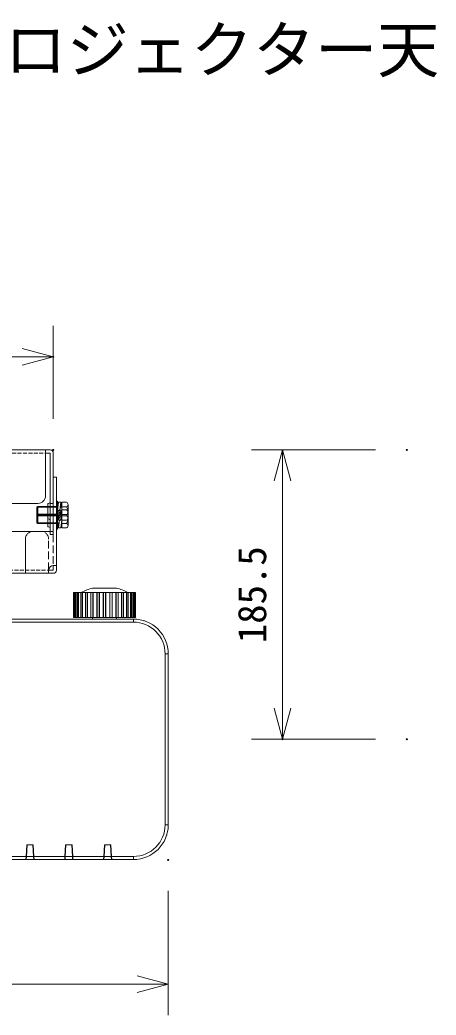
# Model space of a CAD drawing. Units: millimetres, scale not verified. Extents: x -62 to 63, y -56 to 57.
# Drawn here: x -10.5 to 16.3, y -7.3 to 56.8 of the extents above; entities that cross this region are included whole.
import ezdxf
from ezdxf.enums import TextEntityAlignment as Align

# ---------------------------------------------------------------- set-up
doc = ezdxf.new("R2010")
doc.units = ezdxf.units.MM
doc.header["$LTSCALE"] = 0.125
doc.header["$PDMODE"] = 32
doc.header["$PDSIZE"] = 0.0625
doc.linetypes.add('USER4', pattern=[2.5, 2, -0.5])
doc.linetypes.add('USER5', pattern=[5.6, 4, -1.6])
for name, color, linetype, lineweight in [('0-0_0', 7, 'Continuous', 9), ('0-3_GAIKEI', 7, 'Continuous', 18), ('0-5_S1', 1, 'Continuous', 18), ('0-6_SUNPO', 7, 'Continuous', 9)]:
    doc.layers.add(name, color=color, linetype=linetype, lineweight=lineweight)
doc.layers.add('0-2_MOJI1', color=7, linetype='Continuous')
doc.layers.add('0-7_Defpoints', color=7, linetype='Continuous')
doc.styles.add('ＭＳ ゴシック', font='')
doc.styles.get('ＭＳ ゴシック').set_extended_font_data('MS Gothic')

# ---------------------------------------------------------------- blocks, each defined once
blk = doc.blocks.new('_OPEN30')
at = {"layer": '0-0_0'}
blk.add_line((0, 0), (-1, 0), dxfattribs=at)
blk.add_lwpolyline([(-1, 0.26795), (0, 0), (-1, -0.26795)], dxfattribs=at)
blk = doc.blocks.new('D11')
at = {"layer": '0-6_SUNPO'}
for p, q in [((-50.1713, 32.639), (-50.1713, 38.639)), ((-15.1713, 32.639), (-15.1713, 38.639)), ((-48.1713, 36.639), (-17.1713, 36.639))]:
    blk.add_line(p, q, dxfattribs=at)
at = {"layer": '0-7_Defpoints'}
for p in [(-15.1713, 36.639), (-50.1713, 30.639), (-15.1713, 30.639)]:
    blk.add_point(p, dxfattribs=at)
at = {"layer": '0-6_SUNPO', "xscale": 2, "yscale": 2, "rotation": 180}
blk.add_blockref('_OPEN30', (-50.1713, 36.639), dxfattribs=at)
at = {"layer": '0-6_SUNPO', "xscale": 2, "yscale": 2}
blk.add_blockref('_OPEN30', (-15.1713, 36.639), dxfattribs=at)
at = {"layer": '0-6_SUNPO', "style": 'ＭＳ ゴシック'}
blk.add_text('350', height=1.833, dxfattribs=at).set_placement((-34.5463, 37.139), align=Align.BOTTOM_LEFT)
blk = doc.blocks.new('D10')
at = {"layer": '0-6_SUNPO'}
for p, q in [((-57.5713, 2.215), (-57.5713, -5.785)), ((-7.7713, 2.215), (-7.7713, -5.785)), ((-9.7713, -3.785), (-55.5713, -3.785))]:
    blk.add_line(p, q, dxfattribs=at)
at = {"layer": '0-7_Defpoints'}
for p in [(-57.5713, 4.215), (-7.7713, 4.215), (-57.5713, -3.785)]:
    blk.add_point(p, dxfattribs=at)
at = {"layer": '0-6_SUNPO', "xscale": 2, "yscale": 2, "rotation": 180}
blk.add_blockref('_OPEN30', (-57.5713, -3.785), dxfattribs=at)
at = {"layer": '0-6_SUNPO', "xscale": 2, "yscale": 2}
blk.add_blockref('_OPEN30', (-7.7713, -3.785), dxfattribs=at)
at = {"layer": '0-6_SUNPO', "style": 'ＭＳ ゴシック'}
blk.add_text('498', height=1.833, dxfattribs=at).set_placement((-34.5463, -3.285), align=Align.BOTTOM_LEFT)
blk = doc.blocks.new('D8')
at = {"layer": '0-6_SUNPO'}
for p, q in [((5.5899, 30.639), (-2.4101, 30.639)), ((-0.4101, 28.639), (-0.4101, 13.9888)), ((5.5899, 11.9888), (-2.4101, 11.9888))]:
    blk.add_line(p, q, dxfattribs=at)
at = {"layer": '0-7_Defpoints'}
for p in [(7.5899, 30.639), (-0.4101, 11.9888), (7.5899, 11.9888)]:
    blk.add_point(p, dxfattribs=at)
at = {"layer": '0-6_SUNPO', "xscale": 2, "yscale": 2}
for p, rotation in [((-0.4101, 30.639), 90), ((-0.4101, 11.9888), 270)]:
    blk.add_blockref('_OPEN30', p, dxfattribs=dict(at, rotation=rotation))
at = {"layer": '0-6_SUNPO', "style": 'ＭＳ ゴシック'}
blk.add_text('185.5', height=1.833, rotation=90, dxfattribs=at).set_placement((-0.9101, 18.1889), align=Align.BOTTOM_LEFT)

msp = doc.modelspace()

# ---------------------------------------------------------------- linework, layer by layer
at = {"layer": '0-3_GAIKEI'}
for p, q in [((-7.0346, 19.8846), (-7.0492, 19.8846)), ((-7.0492, 18.2846), (-7.0492, 19.8846)), ((-7.0064, 19.8846), (-7.0346, 19.8846)), ((-6.9766, 19.8846), (-7.0064, 19.8846)), ((-6.9335, 19.8846), (-6.9766, 19.8846)), ((-6.9044, 19.8846), (-6.9335, 19.8846)), ((-6.8199, 19.8846), (-6.9044, 19.8846)), ((-6.7502, 19.8846), (-6.8199, 19.8846)), ((-6.7214, 19.8846), (-6.7502, 19.8846)), ((-6.5861, 19.8846), (-6.7214, 19.8846)), ((-6.4928, 19.8846), (-6.5861, 19.8846)), ((-6.4656, 19.8846), (-6.4928, 19.8846)), ((-6.2853, 19.8846), (-6.4656, 19.8846)), ((-6.1725, 19.8846), (-6.2853, 19.8846)), ((-6.1481, 19.8846), (-6.1725, 19.8846)), ((-5.9307, 19.8846), (-6.1481, 19.8846)), ((-5.8033, 19.8846), (-5.9307, 19.8846)), ((-5.8222, 20.1846), (-4.2859, 20.1846)), ((-5.7827, 19.8846), (-5.8034, 19.8846)), ((-5.5424, 19.8846), (-5.7827, 19.8846)), ((-5.5378, 19.8846), (-5.5424, 19.8846)), ((-5.4014, 19.8846), (-5.5378, 19.8846)), ((-5.3856, 19.8846), (-5.4014, 19.8846)), ((-5.1342, 19.8846), (-5.3856, 19.8846)), ((-5.1238, 19.8846), (-5.1342, 19.8846)), ((-4.9844, 19.8846), (-5.1238, 19.8846)), ((-4.9739, 19.8846), (-4.9844, 19.8846)), ((-4.7226, 19.8846), (-4.9739, 19.8846)), ((-4.7067, 19.8846), (-4.7226, 19.8846)), ((-4.5703, 19.8846), (-4.7067, 19.8846)), ((-4.5657, 19.8846), (-4.5703, 19.8846)), ((-4.3254, 19.8846), (-4.5657, 19.8846)), ((-4.3048, 19.8846), (-4.3254, 19.8846)), ((-4.1774, 19.8846), (-4.3048, 19.8846)), ((-3.9601, 19.8846), (-4.1774, 19.8846)), ((-3.9356, 19.8846), (-3.9601, 19.8846)), ((-3.8228, 19.8846), (-3.9356, 19.8846)), ((-3.8228, 19.8846), (-3.8228, 19.8846)), ((-3.6425, 19.8846), (-3.8228, 19.8846)), ((-3.6153, 19.8846), (-3.6426, 19.8846)), ((-3.522, 19.8846), (-3.6153, 19.8846)), ((-3.522, 19.8846), (-3.522, 19.8846)), ((-3.3867, 19.8846), (-3.522, 19.8846)), ((-3.3579, 19.8846), (-3.3867, 19.8846)), ((-3.2882, 19.8846), (-3.3579, 19.8846)), ((-3.2038, 19.8846), (-3.2882, 19.8846)), ((-3.1747, 19.8846), (-3.2038, 19.8846)), ((-3.1316, 19.8846), (-3.1746, 19.8846)), ((-3.1017, 19.8846), (-3.1316, 19.8846)), ((-3.0735, 19.8846), (-3.1017, 19.8846)), ((-3.0589, 19.8846), (-3.0735, 19.8846)), ((-3.0589, 18.2846), (-3.0589, 19.8846)), ((-48.5141, 18.1846), (-3.1941, 18.1846)), ((-7.0492, 18.2846), (-7.0346, 18.2846)), ((-7.0346, 18.2846), (-7.0064, 18.2846)), ((-7.0064, 18.2846), (-6.9766, 18.2846)), ((-6.9766, 18.2846), (-6.9335, 18.2846)), ((-6.9335, 18.2846), (-6.9044, 18.2846)), ((-6.9044, 18.2846), (-6.8199, 18.2846)), ((-6.8199, 18.2846), (-6.7502, 18.2846)), ((-6.7502, 18.2846), (-6.7214, 18.2846)), ((-6.7214, 18.2846), (-6.5861, 18.2846)), ((-6.5861, 18.2846), (-6.4928, 18.2846)), ((-6.4928, 18.2846), (-6.4656, 18.2846)), ((-6.4656, 18.2846), (-6.2853, 18.2846)), ((-6.2853, 18.2846), (-6.1725, 18.2846)), ((-6.1725, 18.2846), (-6.1481, 18.2846)), ((-6.1481, 18.2846), (-5.9307, 18.2846)), ((-5.9307, 18.2846), (-5.8033, 18.2846)), ((-5.8222, 18.2846), (-5.8222, 18.1846)), ((-5.8034, 18.2846), (-5.7827, 18.2846)), ((-5.7827, 18.2846), (-5.5424, 18.2846)), ((-5.5424, 18.2846), (-5.5378, 18.2846)), ((-5.5378, 18.2846), (-5.4014, 18.2846)), ((-5.4014, 18.2846), (-5.3856, 18.2846)), ((-5.3856, 18.2846), (-5.1342, 18.2846)), ((-5.1342, 18.2846), (-5.1238, 18.2846)), ((-5.1238, 18.2846), (-4.9844, 18.2846)), ((-4.9844, 18.2846), (-4.9739, 18.2846)), ((-4.9739, 18.2846), (-4.7226, 18.2846)), ((-4.7226, 18.2846), (-4.7067, 18.2846)), ((-4.7067, 18.2846), (-4.5703, 18.2846)), ((-4.5703, 18.2846), (-4.5657, 18.2846)), ((-4.5657, 18.2846), (-4.3254, 18.2846)), ((-4.3254, 18.2846), (-4.3048, 18.2846)), ((-4.3048, 18.2846), (-4.1774, 18.2846)), ((-4.2859, 18.1846), (-4.2859, 18.2846)), ((-4.1774, 18.2846), (-3.9601, 18.2846)), ((-3.9601, 18.2846), (-3.9356, 18.2846)), ((-3.9356, 18.2846), (-3.8228, 18.2846)), ((-3.8228, 18.2846), (-3.6425, 18.2846)), ((-3.6426, 18.2846), (-3.6153, 18.2846)), ((-3.6153, 18.2846), (-3.522, 18.2846)), ((-3.522, 18.2846), (-3.3867, 18.2846)), ((-3.3867, 18.2846), (-3.3579, 18.2846)), ((-3.3579, 18.2846), (-3.2882, 18.2846)), ((-3.2882, 18.2846), (-3.2038, 18.2846)), ((-3.2038, 18.2846), (-3.1747, 18.2846)), ((-3.1746, 18.2846), (-3.1316, 18.2846)), ((-3.1316, 18.2846), (-3.1017, 18.2846)), ((-3.1017, 18.2846), (-3.0735, 18.2846)), ((-3.0735, 18.2846), (-3.0589, 18.2846)), ((-0.9977, 16.3846), (-1.0008, 16.3846)), ((-0.9541, 15.9446), (-0.9541, 4.9246)), ((-9.6145, 2.6846), (-10.093, 2.6846)), ((-7.6112, 2.7346), (-7.5939, 2.7346)), ((-7.1145, 2.6846), (-7.593, 2.6846)), ((-7.0943, 2.6846), (-7.1145, 2.6846)), ((-7.0943, 2.6846), (-3.1941, 2.6846))]:
    msp.add_line(p, q, dxfattribs=at)
at = {"layer": '0-3_GAIKEI', "color": 1}
for p, q in [((-7.0346, 18.2846), (-7.0346, 19.8846)), ((-7.0064, 18.2846), (-7.0064, 19.8846)), ((-6.9766, 18.2846), (-6.9766, 19.8846)), ((-6.9335, 18.2846), (-6.9335, 19.8846)), ((-6.9044, 18.2846), (-6.9044, 19.8846)), ((-6.8199, 18.2846), (-6.8199, 19.8846)), ((-6.7502, 18.2846), (-6.7502, 19.8846)), ((-6.7214, 18.2846), (-6.7214, 19.8846)), ((-6.5861, 18.2846), (-6.5861, 19.8846)), ((-6.4928, 18.2846), (-6.4928, 19.8846)), ((-6.4656, 18.2846), (-6.4656, 19.8846)), ((-6.2853, 18.2846), (-6.2853, 19.8846)), ((-6.1725, 18.2846), (-6.1725, 19.8846)), ((-6.1481, 18.2846), (-6.1481, 19.8846)), ((-5.9307, 18.2846), (-5.9307, 19.8846)), ((-5.8033, 18.2846), (-5.8033, 19.8846)), ((-5.7827, 18.2846), (-5.7827, 19.8846)), ((-5.5424, 18.2846), (-5.5424, 19.8846)), ((-5.5378, 18.2846), (-5.5378, 19.8846)), ((-5.4014, 18.2846), (-5.4014, 19.8846)), ((-5.3856, 18.2846), (-5.3856, 19.8846)), ((-5.1342, 18.2846), (-5.1342, 19.8846)), ((-5.1238, 18.2846), (-5.1238, 19.8846)), ((-4.9844, 18.2846), (-4.9844, 19.8846)), ((-4.9739, 18.2846), (-4.9739, 19.8846)), ((-4.7226, 18.2846), (-4.7226, 19.8846)), ((-4.7067, 18.2846), (-4.7067, 19.8846)), ((-4.5703, 18.2846), (-4.5703, 19.8846)), ((-4.5657, 18.2846), (-4.5657, 19.8846)), ((-4.3254, 18.2846), (-4.3254, 19.8846)), ((-4.3048, 18.2846), (-4.3048, 19.8846)), ((-4.1774, 18.2846), (-4.1774, 19.8846)), ((-3.9601, 18.2846), (-3.9601, 19.8846)), ((-3.9356, 18.2846), (-3.9356, 19.8846)), ((-3.8228, 18.2846), (-3.8228, 19.8846)), ((-3.6425, 18.2846), (-3.6425, 19.8846)), ((-3.6153, 18.2846), (-3.6153, 19.8846)), ((-3.522, 18.2846), (-3.522, 19.8846)), ((-3.3867, 18.2846), (-3.3867, 19.8846)), ((-3.3579, 18.2846), (-3.3579, 19.8846)), ((-3.2882, 18.2846), (-3.2882, 19.8846)), ((-3.2038, 18.2846), (-3.2038, 19.8846)), ((-3.1747, 18.2846), (-3.1747, 19.8846)), ((-3.1316, 18.2846), (-3.1316, 19.8846)), ((-3.1017, 18.2846), (-3.1017, 19.8846)), ((-3.0735, 18.2846), (-3.0735, 19.8846)), ((-3.1941, 17.9846), (-48.5141, 17.9846)), ((-3.1941, 17.9846), (-3.1941, 18.1846)), ((-1.1541, 15.9446), (-0.9541, 15.9446)), ((-1.1541, 4.9246), (-1.1541, 15.9446)), ((-1.1541, 4.9246), (-0.9541, 4.9246)), ((-10.0437, 3.6246), (-10.0825, 2.8846)), ((-10.0646, 3.6246), (-10.0437, 3.6246)), ((-10.0641, 3.6346), (-9.6441, 3.6346)), ((-9.6637, 3.6246), (-10.0437, 3.6246)), ((-9.6249, 2.8846), (-9.6637, 3.6246)), ((-9.6637, 3.6246), (-9.6435, 3.6246)), ((-7.5437, 3.6246), (-7.5825, 2.8846)), ((-7.5646, 3.6246), (-7.5437, 3.6246)), ((-7.5641, 3.6346), (-7.1441, 3.6346)), ((-7.1637, 3.6246), (-7.5437, 3.6246)), ((-7.1249, 2.8846), (-7.1637, 3.6246)), ((-7.1637, 3.6246), (-7.1435, 3.6246)), ((-5.0437, 3.6246), (-5.0825, 2.8846)), ((-5.0646, 3.6246), (-5.0437, 3.6246)), ((-5.0641, 3.6346), (-4.6441, 3.6346)), ((-4.6637, 3.6246), (-5.0437, 3.6246)), ((-4.6637, 3.6246), (-4.6641, 3.6346)), ((-4.6435, 3.6246), (-4.6637, 3.6246)), ((-4.6249, 2.8846), (-4.6637, 3.6246)), ((-12.1048, 2.8846), (-10.1034, 2.8846)), ((-10.093, 2.6846), (-10.0982, 2.9833)), ((-10.093, 2.6846), (-10.0825, 2.8846)), ((-10.0825, 2.8846), (-9.6249, 2.8846)), ((-9.6249, 2.8846), (-9.6145, 2.6846)), ((-9.6094, 2.9734), (-9.6144, 2.6846)), ((-9.6021, 2.8346), (-9.6118, 2.8346)), ((-9.6048, 2.8846), (-7.6034, 2.8846)), ((-7.593, 2.6846), (-7.5982, 2.9833)), ((-7.593, 2.6846), (-7.5825, 2.8846)), ((-7.5825, 2.8846), (-7.1249, 2.8846)), ((-7.1249, 2.8846), (-7.1144, 2.6846)), ((-7.1094, 2.9734), (-7.1145, 2.6846)), ((-7.1021, 2.8346), (-7.1118, 2.8346)), ((-7.1048, 2.8846), (-5.1034, 2.8846)), ((-5.093, 2.6846), (-5.0982, 2.9833)), ((-5.093, 2.6846), (-5.0825, 2.8846)), ((-5.0825, 2.8846), (-4.6249, 2.8846)), ((-4.6249, 2.8846), (-4.6144, 2.6846)), ((-4.6094, 2.9734), (-4.6145, 2.6846)), ((-4.6136, 2.7346), (-4.5969, 2.7346)), ((-4.6048, 2.8846), (-3.1941, 2.8846)), ((-3.1941, 2.6846), (-3.1941, 2.8846))]:
    msp.add_line(p, q, dxfattribs=at)
for points in [[(-10.1139, 2.6846), (-10.1034, 2.8846), (-10.0641, 3.6346)], [(-9.6441, 3.6346), (-9.6048, 2.8846), (-9.5943, 2.6846)], [(-7.6138, 2.6846), (-7.6034, 2.8846), (-7.5641, 3.6346)], [(-7.1441, 3.6346), (-7.1048, 2.8846), (-7.0943, 2.6846)], [(-5.1139, 2.6846), (-5.1034, 2.8846), (-5.0641, 3.6346)], [(-4.6441, 3.6346), (-4.6048, 2.8846), (-4.5943, 2.6846)]]:
    msp.add_lwpolyline(points, dxfattribs=at)
at = {"layer": '0-3_GAIKEI'}
for points in [[(-10.093, 2.6846), (-10.1138, 2.6846), (-12.0943, 2.6846), (-12.1145, 2.6846)], [(-7.593, 2.6846), (-7.6138, 2.6846), (-9.5943, 2.6846), (-9.6145, 2.6846)]]:
    msp.add_lwpolyline(points, dxfattribs=at)
for centre, radius, start, end in [((-5.0541, 17.2846), 3, 104.83512, 119.92645), ((-5.0541, 17.2846), 3, 60.0735, 75.16483), ((-3.1941, 15.9446), 2.24, 359.99996, 90), ((-2.5867, 17.8396), 0.25, 72.22949, 77.07368), ((-3.1941, 4.9246), 2.24, 269.99998, 359.99996), ((-1.2498, 4.3069), 0.2, 342.37704, 357.35395)]:
    msp.add_arc(centre, radius, start, end, dxfattribs=at)
at = {"layer": '0-3_GAIKEI', "color": 1}
for centre, start, end in [((-3.1941, 15.9446), 359.99996, 90), ((-3.1941, 4.9246), 269.99998, 359.99996)]:
    msp.add_arc(centre, 2.04, start, end, dxfattribs=at)
at = {"layer": '0-5_S1'}
for p, q in [((-43.1541, 29.0848), (-8.5541, 29.0848)), ((-8.8541, 26.1348), (-8.8541, 29.0848)), ((-8.8541, 28.8848), (-8.5541, 28.8848)), ((-8.5541, 23.6348), (-8.5541, 28.8848)), ((-8.3541, 23.6348), (-8.3541, 28.8848)), ((-8.3541, 27.3348), (-8.1541, 27.3348)), ((-8.1541, 21.3348), (-8.1541, 27.3348)), ((-8.1541, 25.7848), (-8.0741, 25.7848)), ((-8.0741, 25.7848), (-8.0741, 23.9848)), ((-8.0141, 25.7098), (-8.0741, 25.1848)), ((-7.8641, 25.7098), (-8.0141, 25.7098)), ((-7.9241, 25.1848), (-7.8641, 25.7098)), ((-7.8641, 25.7098), (-7.8641, 25.3848)), ((-7.8041, 25.7121), (-7.8041, 24.0574)), ((-7.5041, 25.7121), (-7.8041, 25.7121)), ((-42.3541, 25.6348), (-9.3541, 25.6348)), ((-9.4041, 25.3848), (-9.3541, 25.4348)), ((-8.1541, 25.3848), (-9.4041, 25.3848)), ((-9.4041, 25.3848), (-9.4041, 24.3848)), ((-8.1541, 25.4348), (-9.3541, 25.4348)), ((-9.3541, 25.4348), (-9.3541, 24.3348)), ((-8.7041, 25.6348), (-8.6541, 25.6348)), ((-8.7041, 24.1348), (-8.7041, 25.6348)), ((-8.5541, 25.6348), (-8.3541, 25.6348)), ((-8.1541, 25.2848), (-8.0741, 25.2848)), ((-8.0141, 25.2098), (-8.0741, 24.6848)), ((-7.9241, 25.1848), (-8.0741, 25.1848)), ((-7.8641, 25.2098), (-8.0141, 25.2098)), ((-7.9541, 25.0848), (-8.0141, 24.5598)), ((-7.8041, 25.0848), (-7.9541, 25.0848)), ((-7.9241, 24.6848), (-7.8641, 25.2098)), ((-7.8041, 25.3848), (-7.9012, 25.3848)), ((-7.8641, 25.2098), (-7.8641, 24.8848)), ((-7.8041, 25.0848), (-7.8641, 24.5598)), ((-7.5041, 25.4234), (-7.8041, 25.4234)), ((-7.5041, 25.2121), (-7.8041, 25.2121)), ((-7.4041, 24.2017), (-7.4041, 25.5678)), ((-9.4041, 24.8848), (-9.3541, 24.9348)), ((-8.1541, 24.8848), (-9.4041, 24.8848)), ((-9.3541, 24.8348), (-9.4041, 24.8848)), ((-8.1541, 24.3848), (-9.4041, 24.3848)), ((-9.3541, 24.3348), (-9.4041, 24.3848)), ((-8.1541, 24.9348), (-9.3541, 24.9348)), ((-8.1541, 24.8348), (-9.3541, 24.8348)), ((-8.7041, 24.6348), (-8.6541, 24.6348)), ((-8.1541, 24.4848), (-8.0741, 24.4848)), ((-7.9769, 24.8848), (-8.0741, 24.8848)), ((-7.9241, 24.6848), (-8.0741, 24.6848)), ((-7.9769, 24.3848), (-8.0741, 24.3848)), ((-8.0141, 24.8848), (-8.0141, 24.5598)), ((-7.9541, 24.5848), (-8.0141, 24.0598)), ((-7.8641, 24.5598), (-8.0141, 24.5598)), ((-8.0141, 24.3848), (-8.0141, 24.0598)), ((-7.8041, 24.5848), (-7.9541, 24.5848)), ((-7.8041, 24.8848), (-7.9012, 24.8848)), ((-7.8041, 24.5848), (-7.8641, 24.0598)), ((-7.5041, 24.9234), (-7.8041, 24.9234)), ((-7.5041, 24.8461), (-7.8041, 24.8461)), ((-7.5041, 24.5574), (-7.8041, 24.5574)), ((-43.3541, 23.8348), (-8.3541, 23.8348)), ((-8.1541, 24.3348), (-9.3541, 24.3348)), ((-8.7041, 24.1348), (-8.6541, 24.1348)), ((-8.1541, 23.9848), (-8.0741, 23.9848)), ((-7.8641, 24.0598), (-8.0141, 24.0598)), ((-7.5041, 24.3461), (-7.8041, 24.3461)), ((-7.5041, 24.0574), (-7.8041, 24.0574)), ((-10.1541, 21.1348), (-10.1541, 23.3348)), ((-8.5541, 23.6348), (-8.3541, 23.6348)), ((-8.6541, 21.3348), (-8.3541, 21.3348)), ((-8.6541, 21.3348), (-8.6541, 21.1348)), ((-8.3541, 21.6348), (-8.1541, 21.6348)), ((-8.3541, 21.3348), (-8.3541, 21.6348)), ((-43.3541, 21.1348), (-8.3541, 21.1348))]:
    msp.add_line(p, q, dxfattribs=at)
at = {"layer": '0-5_S1', "linetype": 'USER4'}
for p, q in [((-42.8541, 28.8848), (-8.8541, 28.8848)), ((-43.0541, 21.3348), (-8.6541, 21.3348))]:
    msp.add_line(p, q, dxfattribs=at)
at = {"layer": '0-5_S1', "linetype": 'USER5'}
for p, q in [((-8.6541, 21.3348), (-8.6541, 23.3348)), ((-8.3541, 23.6348), (-8.3541, 21.6348))]:
    msp.add_line(p, q, dxfattribs=at)
at = {"layer": '0-5_S1'}
for centre, radius, start, end in [((-8.5541, 28.8848), 0.2, 0, 90), ((-9.3541, 26.1348), 0.5, 270, 0), ((-8.6541, 25.7348), 0.1, 270, 0), ((-7.5582, 25.5678), 0.1542, 290.56998, 69.42989), ((-7.8707, 25.1348), 0.4667, 321.7868, 38.21314), ((-7.5582, 25.0678), 0.1542, 290.56998, 69.42989), ((-8.6541, 24.5348), 0.1, 0, 90), ((-7.8707, 24.6348), 0.4667, 321.7868, 38.21314), ((-7.5582, 24.7017), 0.1542, 290.56998, 69.42989), ((-9.6541, 23.3348), 0.5, 90, 180), ((-8.6541, 24.0348), 0.1, 0, 90), ((-7.5582, 24.2017), 0.1542, 290.56998, 69.42989), ((-8.3541, 21.3348), 0.3, 90, 180), ((-8.3541, 21.3348), 0.2, 270, 0)]:
    msp.add_arc(centre, radius, start, end, dxfattribs=at)
at = {"layer": '0-5_S1', "linetype": 'USER5'}
msp.add_arc((-9.1541, 23.3348), 0.5, 0, 90, dxfattribs=at)

# ---------------------------------------------------------------- block references
at = {"layer": '0-6_SUNPO'}
for name in ['D11', 'D8', 'D10']:
    msp.add_blockref(name, (6.8172, -1.5542), dxfattribs=at)

# ---------------------------------------------------------------- texts
at = {"layer": '0-2_MOJI1', "style": 'ＭＳ ゴシック'}
msp.add_text('ＤＬＰ方式プロジェクター天吊り金具付', height=2.933, dxfattribs=at).set_placement((-35.4985, 52.5441), align=Align.BOTTOM_LEFT)

doc.saveas('drawing.dxf')
